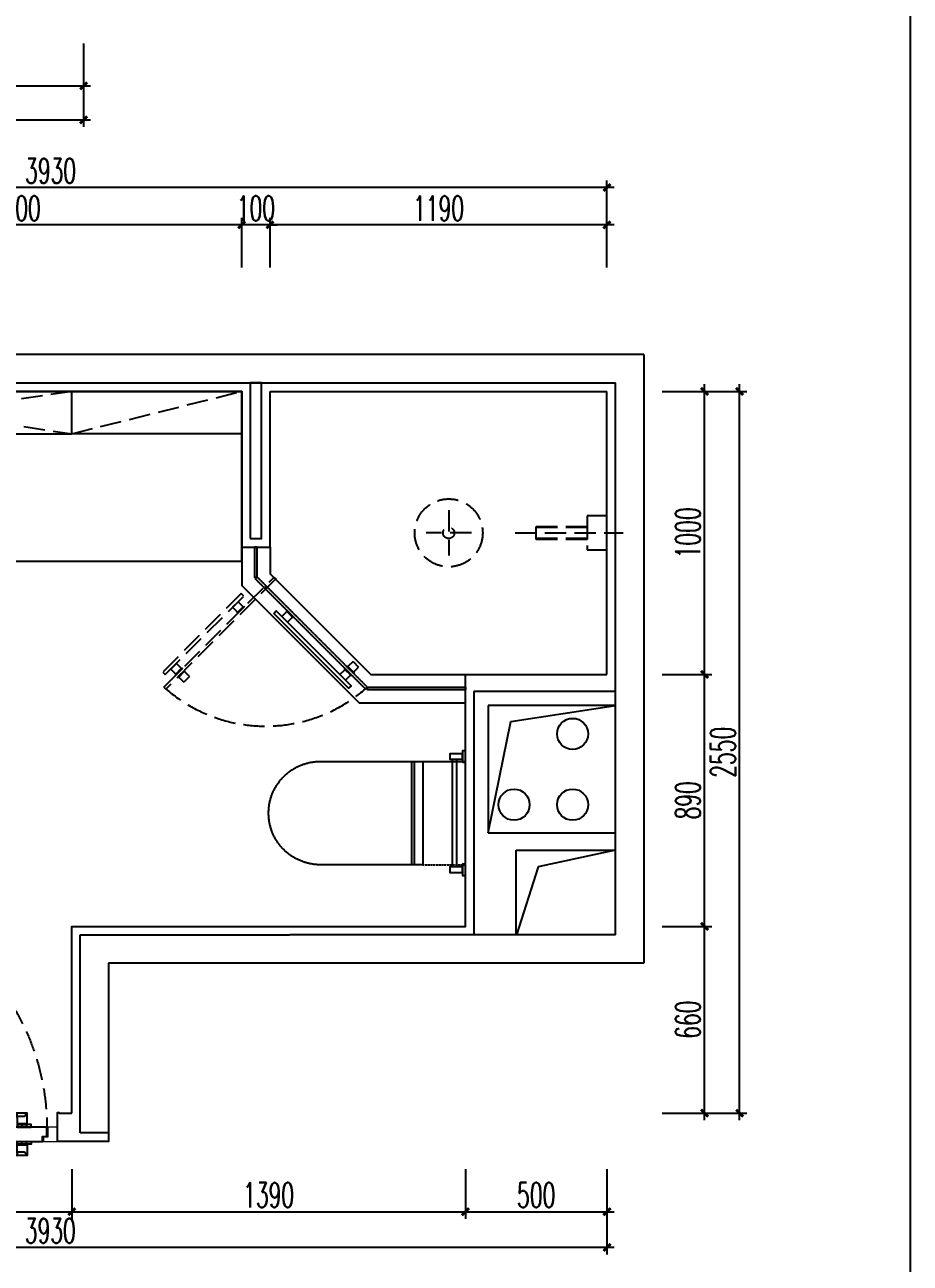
# Model space of a CAD drawing. Header units: inches. Extents: x 24920 to 61775, y 10942 to 38819.
# Drawn here: x 58648 to 61775, y 25959 to 30334 of the extents above; entities that cross this region are included whole.
import ezdxf

# ---------------------------------------------------------------- set-up
doc = ezdxf.new("R2010")
doc.units = ezdxf.units.IN
doc.header["$MEASUREMENT"] = 0
doc.header["$PDMODE"] = 1
for name, pattern in [('__DASH', [0.35, 0.25, -0.1]), ('DASH', [0.35, 0.25, -0.1]), ('DASHED', [3.75, 2.5, -1.25]), ('Drawing1$0$1054-EXTOPO$0$5m_plan_pc_00$0$640', [6.5, 2.95, -0.6, 2.95])]:
    doc.linetypes.add(name, pattern=pattern)
for name, color, linetype in [('A-土建墙（含管井、立管）', 160, 'Continuous'), ('DOOR', 60, 'Continuous'), ('DOOR--02', 8, 'Continuous'), ('DS-FINISH', 20, 'Continuous'), ('DS-GLASS', 12, 'Continuous'), ('FF-FIXT', 2, 'Continuous'), ('P-TUBE', 134, 'Continuous'), ('P-固定家具（悬空）', 30, 'Continuous'), ('P-完成面', 3, 'Continuous'), ('P-平面高差', 36, 'Continuous'), ('P-洁具及配件（地坪图不显示）', 143, 'Continuous'), ('P-门', 2, 'Continuous')]:
    doc.layers.add(name, color=color, linetype=linetype)
doc.styles.add('DIM', font='simplex.shx', dxfattribs={"width": 0.6, "bigfont": 'extfont.shx'})
doc.dimstyles.new('1比25', dxfattribs={"dimscale": 25, "dimtxt": 3.5, "dimasz": 1, "dimexe": 1, "dimexo": 1, "dimgap": 0.6, "dimtad": 1, "dimdec": 0, "dimrnd": 5, "dimzin": 0, "dimdsep": 46, "dimtxsty": 'DIM', "dimblk": 'ARCHTICK', "dimcen": 0.09, "dimdle": 1, "dimclrd": 1, "dimclre": 1, "dimclrt": 1, "dimadec": 0, "dimazin": 0, "dimtfac": 1, "dimtdec": 0, "dimtix": 1, "dimtmove": 2, "dimatfit": 3, "dimldrblk": '引线箭头（自定义）', "dimfxl": 0, "dimtolj": 1, "dimtzin": 0, "dimarcsym": 0})

# ---------------------------------------------------------------- blocks, each defined once
blk = doc.blocks.new('_ArchTick')
at = {"color": 0, "linetype": 'ByBlock', "const_width": 0.4}
blk.add_lwpolyline([(-0.5, -0.5), (0.5, 0.5)], dxfattribs=at)
blk = doc.blocks.new('*D935')
at = {"color": 1, "lineweight": -2, "transparency": 16777216}
for p, q in [((57679.6, 30093.2), (57679.6, 29918.2)), ((58855.6, 30093.2), (58855.6, 29918.2)), ((57654.6, 29943.2), (58880.6, 29943.2))]:
    blk.add_line(p, q, dxfattribs=at)
at = {"layer": 'Defpoints', "color": 0, "transparency": 16777216}
for p in [(57679.6, 30897.7), (58855.6, 30421.5), (58855.6, 29943.2)]:
    blk.add_point(p, dxfattribs=at)
at = {"color": 1, "lineweight": -2, "transparency": 16777216, "xscale": 25, "yscale": 25, "zscale": 25, "rotation": 180}
blk.add_blockref('_ArchTick', (57679.6, 29943.2), dxfattribs=at)
at = {"color": 1, "lineweight": -2, "transparency": 16777216, "xscale": 25, "yscale": 25, "zscale": 25}
blk.add_blockref('_ArchTick', (58855.6, 29943.2), dxfattribs=at)
at = {"color": 1, "transparency": 16777216, "insert": (58267.6, 30001.9), "char_height": 87.5, "attachment_point": 5, "style": 'DIM'}
blk.add_mtext('\\A1;1175', dxfattribs=at)
blk = doc.blocks.new('引线箭头（自定义）')
at = {"linetype": 'ByBlock', "lineweight": -2}
h = blk.add_hatch(color=8, dxfattribs=at)
h.dxf.hatch_style = 1
h.paths.add_polyline_path([(-1.2, -0.96), (-0.31, 0), (-1.2, 0.96), (-0.91, 1.21), (0, 0), (-0.91, -1.21)])
at = {"color": 0, "linetype": 'ByBlock', "lineweight": -2}
blk.add_line((-0.31, 0), (-4.75, 0), dxfattribs=at)
blk.add_lwpolyline([(-1.2, -0.96), (-0.31, 0), (-1.2, 0.96), (-0.91, 1.21), (0, 0), (-0.91, -1.21)], close=True, dxfattribs=at)
blk = doc.blocks.new('*D936')
at = {"color": 1, "lineweight": -2, "transparency": 16777216}
for p, q in [((55615.8, 29972.8), (55615.8, 29797.8)), ((58855.6, 29972.8), (58855.6, 29797.8)), ((55590.8, 29822.8), (58880.6, 29822.8))]:
    blk.add_line(p, q, dxfattribs=at)
at = {"layer": 'Defpoints', "color": 0, "transparency": 16777216}
for p in [(55615.8, 30125.5), (58855.6, 30005.7), (58855.6, 29822.8)]:
    blk.add_point(p, dxfattribs=at)
at = {"color": 1, "lineweight": -2, "transparency": 16777216, "xscale": 25, "yscale": 25, "zscale": 25, "rotation": 180}
blk.add_blockref('_ArchTick', (55615.8, 29822.8), dxfattribs=at)
at = {"color": 1, "lineweight": -2, "transparency": 16777216, "xscale": 25, "yscale": 25, "zscale": 25}
blk.add_blockref('_ArchTick', (58855.6, 29822.8), dxfattribs=at)
at = {"color": 1, "transparency": 16777216, "insert": (57235.7, 29881.5), "char_height": 87.5, "attachment_point": 5, "style": 'DIM'}
blk.add_mtext('\\A1;3240', dxfattribs=at)
blk = doc.blocks.new('TRHTRHTRH')
at = {"layer": 'FF-FIXT', "linetype": 'DASH', "ltscale": 3}
for p, q in [((18919, -62951.6, 0), (18919, -62586.6, 0)), ((19069, -62951.6, 0), (18919, -62951.6, 0))]:
    blk.add_line(p, q, dxfattribs=at)
at = {"layer": 'FF-FIXT', "linetype": 'DASHED', "ltscale": 200}
blk.add_line((19068.9, -62586.6, 0), (18919, -62586.6, 0), dxfattribs=at)
at = {"layer": 'FF-FIXT', "linetype": 'Drawing1$0$1054-EXTOPO$0$5m_plan_pc_00$0$640', "ltscale": 200}
for p, q in [((19099, -62951.6, 0), (19098.9, -62586.6, 0)), ((19108.9, -62586.6, 0), (19109, -62951.6, 0))]:
    blk.add_line(p, q, dxfattribs=at)
at = {"layer": 'FF-FIXT', "linetype": 'Drawing1$0$1054-EXTOPO$0$5m_plan_pc_00$0$640', "ltscale": 200, "elevation": 0}
blk.add_lwpolyline([(19428.9, -62586.5), (19068.9, -62586.6), (19069, -62951.6), (19429, -62951.5, 1.013792)], format="xyb", close=True, dxfattribs=at)
blk = doc.blocks.new('06065688')
at = {"layer": 'FF-FIXT', "color": 1, "linetype": '__DASH', "ltscale": 300}
blk.add_line((-13.4, 120), (367.8, 120), dxfattribs=at)
at = {"layer": 'FF-FIXT', "color": 1, "linetype": '__DASH', "ltscale": 300, "elevation": 0}
for points in [[(-247.8, 200), (-247.8, 40)], [(-167.8, 120), (-327.8, 120)]]:
    blk.add_lwpolyline(points, dxfattribs=at)
at = {"layer": 'FF-FIXT', "color": 1, "linetype": '__DASH', "ltscale": 300}
for points in [[(241.2, 180), (241.2, 60), (311.2, 60), (311.2, 180)], [(241.2, 143), (241.2, 97), (61.2, 97), (61.2, 143)], [(61.2, 100), (61.2, 140), (241.2, 140), (241.2, 100)]]:
    blk.add_lwpolyline(points, close=True, dxfattribs=at)
for radius in [120, 20]:
    blk.add_circle((-247.8, 120, 0), radius, dxfattribs=at)
blk = doc.blocks.new('M--800')
at = {"layer": 'DOOR'}
blk.add_lwpolyline([(-862, 50), (-38, 50), (-38, 18), (-53, 18), (-53, 0), (-847, 0), (-847, 18), (-862, 18), (-862, 50)], dxfattribs=at)
at = {"layer": 'DOOR--02', "linetype": 'DASH', "ltscale": 300}
for p, q in [((-136, 769), (-136, 655)), ((10, 769), (10, 655))]:
    blk.add_line(p, q, dxfattribs=at)
at = {"layer": 'DOOR--02'}
for p, q in [((-757, 98), (-643, 98)), ((-757, -48), (-643, -48))]:
    blk.add_line(p, q, dxfattribs=at)
at = {"layer": 'DOOR--02', "linetype": 'DASH', "ltscale": 300}
for points in [[(-38, 874), (-38, 50), (-70, 50), (-70, 65), (-88, 65), (-88, 859), (-70, 859), (-70, 874), (-38, 874)], [(-100, 770), (-100, 804.5), (-138, 804.5), (-138, 761.5)], [(-138, 804.5), (-126, 795), (-126, 769)], [(-88, 768.7), (-88, 819), (-98, 819), (-98, 768.7), (-88, 768.7)], [(-98, 802.5), (-88, 802.5)], [(-38, 819), (-38, 819)], [(-38, 768.7), (-38, 819), (-28, 819), (-28, 768.7), (-38, 768.7)], [(-28, 802.5), (-38, 802.5)], [(-26, 770), (-26, 804.5), (12, 804.5), (12, 761.5)], [(12, 804.5), (0, 795), (0, 769)], [(-138, 769), (-138, 655), (-126, 655), (-126, 769)], [(-128, 769), (-138, 769)], [(-128, 769), (-100, 769), (-100, 769)], [(-98, 785.5), (-88, 785.5)], [(-28, 785.5), (-38, 785.5)], [(2, 769), (-26, 769), (-26, 769)], [(12, 769), (12, 655), (0, 655), (0, 769)], [(2, 769), (12, 769)]]:
    blk.add_lwpolyline(points, dxfattribs=at)
for points in [[(-100, 804), (-100, 769.5), (-98, 769.5), (-98, 804)], [(-26, 804), (-26, 769.5), (-28, 769.5), (-28, 804)]]:
    blk.add_lwpolyline(points, close=True, dxfattribs=at)
at = {"layer": 'DOOR--02'}
for points in [[(-758, 62), (-792.5, 62), (-792.5, 100), (-749.5, 100)], [(-757, 100), (-643, 100), (-643, 88), (-757, 88)], [(-757, 90), (-757, 100)], [(-757, 90), (-757, 62), (-757, 62)], [(-756.7, 50), (-807, 50), (-807, 60), (-756.7, 60), (-756.7, 50)], [(-807, 50), (-807, 50)], [(-756.7, 0), (-807, 0), (-807, -10), (-756.7, -10), (-756.7, 0)], [(-758, -12), (-792.5, -12), (-792.5, -50), (-749.5, -50)], [(-757, -40), (-757, -12), (-757, -12)], [(-757, -50), (-643, -50), (-643, -38), (-757, -38)], [(-757, -40), (-757, -50)]]:
    blk.add_lwpolyline(points, dxfattribs=at)
at = {"layer": 'DOOR--02', "ltscale": 0.1}
for points in [[(-792.5, 100), (-783, 88), (-757, 88)], [(-790.5, 60), (-790.5, 50)], [(-773.5, 60), (-773.5, 50)], [(-792.5, -50), (-783, -38), (-757, -38)], [(-790.5, -10), (-790.5, 0)], [(-773.5, -10), (-773.5, 0)]]:
    blk.add_lwpolyline(points, dxfattribs=at)
at = {"layer": 'DOOR--02'}
for points in [[(-792, 62), (-757.5, 62), (-757.5, 60), (-792, 60)], [(-792, -12), (-757.5, -12), (-757.5, -10), (-792, -10)]]:
    blk.add_lwpolyline(points, close=True, dxfattribs=at)
at = {"layer": 'DOOR--02', "linetype": 'DASH', "ltscale": 300}
blk.add_arc((-38, 50), 824, 90, 182.2256, dxfattribs=at)
at = {"layer": 'DS-FINISH', "linetype": 'Continuous', "lineweight": 0, "ltscale": 1000}
for points in [[(-865, 15), (-850, 15), (-850, 0), (-900, 0), (-900, 50), (-865, 50)], [(-35, 15), (-50, 15), (-50, 0), (0, 0), (0, 50), (-35, 50)]]:
    blk.add_lwpolyline(points, close=True, dxfattribs=at)
blk = doc.blocks.new('*U543')
blk.add_blockref('M--800', (0, 0))
blk = doc.blocks.new('A$C20035AAA')
at = {"layer": 'DOOR', "color": 8, "linetype": 'ByBlock', "ltscale": 0.05}
for p, q in [((0, 0), (-30, 0)), ((0, -70), (-30, -70))]:
    blk.add_line(p, q, dxfattribs=at)
at = {"layer": 'DOOR', "color": 8, "elevation": 0}
for points in [[(0, 0), (0, -27), (2.5, -27), (2.5, -30), (-32.5, -30), (-32.5, -27), (-30, -27), (-30, 0)], [(0, -70), (0, -43), (2.5, -43), (2.5, -40), (-32.5, -40), (-32.5, -43), (-30, -43), (-30, -70)]]:
    blk.add_lwpolyline(points, dxfattribs=at)
for points in [[(-32.5, -30), (-32.5, -27), (2.5, -27), (2.5, -30)], [(-32.5, -40), (-32.5, -43), (2.5, -43), (2.5, -40)]]:
    blk.add_lwpolyline(points, close=True, dxfattribs=at)
blk = doc.blocks.new('A$C4EC011AC')
at = {"layer": 'DOOR', "color": 8, "linetype": 'ByBlock', "ltscale": 0.05}
blk.add_line((-37.2, -160.2), (-37.2, -188.1), dxfattribs=at)
at = {"layer": 'DOOR', "color": 8}
blk.add_lwpolyline([(-49.7, -132.3), (-37.2, -132.3), (-37.2, -506), (-49.7, -506)], close=True, dxfattribs=at)
at = {"layer": 'DOOR', "color": 8, "elevation": 0}
blk.add_lwpolyline([(-37.2, -160.2), (-12.1, -160.2), (-12.1, -157.9), (-9.3, -157.9), (-9.3, -190.4), (-12.1, -190.4), (-12.1, -188.1), (-37.2, -188.1)], dxfattribs=at)
blk.add_lwpolyline([(-9.3, -190.4), (-12.1, -190.4), (-12.1, -157.9), (-9.3, -157.9)], close=True, dxfattribs=at)
at = {"layer": 'DS-GLASS', "linetype": 'DASH', "ltscale": 3}
for p, q in [((-9.3, -550), (-9.3, 0)), ((0, 0), (-9.3, 0)), ((0, 0), (0, -550))]:
    blk.add_line(p, q, dxfattribs=at)
at = {"layer": 'DS-GLASS', "color": 8, "linetype": 'DASH', "ltscale": 300}
for p, q in [((-508.2, -41.8), (41.8, -41.8)), ((-417.7, -13.9), (-445.5, -13.9)), ((-109.1, -13.9), (-137, -13.9)), ((41.8, -51.1), (-508.2, -51.1)), ((-417.7, -78.9), (-445.5, -78.9))]:
    blk.add_line(p, q, dxfattribs=at)
at = {"layer": 'DS-GLASS', "color": 8, "linetype": 'DASH', "ltscale": 3}
for p, q in [((-508.2, -51.1), (-508.2, -41.8)), ((41.8, -41.8), (41.8, -51.1))]:
    blk.add_line(p, q, dxfattribs=at)
at = {"layer": 'DS-GLASS', "linetype": 'DASH'}
blk.add_line((0, -550), (-9.3, -550), dxfattribs=at)
at = {"layer": 'DS-GLASS', "color": 8, "linetype": 'DASH', "ltscale": 300, "elevation": 0}
for points in [[(-81.3, -13.9), (-81.3, -1.4), (-473.4, -1.4), (-473.4, -13.9)], [(-139.3, -41.8), (-139.3, -39), (-106.8, -39), (-106.8, -41.8)]]:
    blk.add_lwpolyline(points, close=True, dxfattribs=at)
at = {"layer": 'DS-GLASS', "color": 8, "linetype": 'DASH', "ltscale": 300}
for points in [[(-417.7, -13.9), (-417.7, -39), (-415.3, -39), (-415.3, -41.8), (-447.8, -41.8), (-447.8, -39), (-445.5, -39), (-445.5, -13.9)], [(-417.7, -78.9), (-417.7, -53.9), (-415.3, -53.9), (-415.3, -51.1), (-447.8, -51.1), (-447.8, -53.9), (-445.5, -53.9), (-445.5, -78.9)]]:
    blk.add_lwpolyline(points, dxfattribs=at)
for points in [[(-447.8, -41.8), (-447.8, -39), (-415.3, -39), (-415.3, -41.8)], [(-447.8, -51.1), (-447.8, -53.9), (-415.3, -53.9), (-415.3, -51.1)]]:
    blk.add_lwpolyline(points, close=True, dxfattribs=at)
at = {"layer": 'DS-GLASS', "color": 8, "linetype": 'DASH', "ltscale": 300, "elevation": 0}
blk.add_lwpolyline([(-109.1, -13.9), (-109.1, -39), (-106.8, -39), (-106.8, -41.8), (-139.3, -41.8), (-139.3, -39), (-137, -39), (-137, -13.9)], dxfattribs=at)
at = {"layer": 'DS-GLASS', "color": 8, "linetype": 'DASH', "ltscale": 3, "elevation": 0}
blk.add_lwpolyline([(-4.6, -51.1), (-4.6, -41.8)], dxfattribs=at)
at = {"layer": 'DS-GLASS', "color": 8, "linetype": 'DASH', "ltscale": 300}
blk.add_arc((28.6, -13.3), 537.5, 183.0428, 267.2012, dxfattribs=at)
at = {"layer": 'DS-GLASS', "xscale": 0.9287663603079861, "yscale": 0.9287663603079861, "zscale": 0.9287663603079861, "rotation": 90.00000411581429}
blk.add_blockref('A$C20035AAA', (-37.2, -450.3), dxfattribs=at)
blk = doc.blocks.new('A$C5E9E77D8')
at = {"color": 1, "ltscale": 200}
blk.add_line((0, 55), (440, 55), dxfattribs=at)
at = {"color": 1}
for points in [[(0, 55), (40, 55), (40, 45), (0, 45)], [(10, 45), (30, 45), (30, 0), (10, 0)], [(400, 55), (440, 55), (440, 45), (400, 45)], [(410, 45), (430, 45), (430, 0), (410, 0)], [(30, 8.9), (410, 8.9), (410, 23.9), (30, 23.9)]]:
    blk.add_lwpolyline(points, close=True, dxfattribs=at)
blk = doc.blocks.new('*D1106')
at = {"color": 1, "lineweight": -2, "transparency": 16777216}
for p, q in [((57985.6, 26115.6), (57985.6, 25940.6)), ((58985.6, 26115.6), (58985.6, 25940.6)), ((57960.6, 25965.6), (59010.6, 25965.6))]:
    blk.add_line(p, q, dxfattribs=at)
at = {"layer": 'Defpoints', "color": 0, "transparency": 16777216}
for p in [(57985.6, 26973.7), (58985.6, 26973.7), (58985.6, 25965.6)]:
    blk.add_point(p, dxfattribs=at)
at = {"color": 1, "lineweight": -2, "transparency": 16777216, "xscale": 25, "yscale": 25, "zscale": 25, "rotation": 180}
blk.add_blockref('_ArchTick', (57985.6, 25965.6), dxfattribs=at)
at = {"color": 1, "lineweight": -2, "transparency": 16777216, "xscale": 25, "yscale": 25, "zscale": 25}
blk.add_blockref('_ArchTick', (58985.6, 25965.6), dxfattribs=at)
at = {"color": 1, "transparency": 16777216, "insert": (58485.6, 26024.4), "char_height": 87.5, "attachment_point": 5, "style": 'DIM'}
blk.add_mtext('\\A1;1000', dxfattribs=at)
blk = doc.blocks.new('*D1107')
at = {"color": 1, "lineweight": -2, "transparency": 16777216}
for p, q in [((58985.6, 26115.6), (58985.6, 25940.6)), ((60375.6, 26115.6), (60375.6, 25940.6)), ((58960.6, 25965.6), (60400.6, 25965.6))]:
    blk.add_line(p, q, dxfattribs=at)
at = {"layer": 'Defpoints', "color": 0, "transparency": 16777216}
for p in [(58985.6, 26973.7), (60375.6, 26973.7), (60375.6, 25965.6)]:
    blk.add_point(p, dxfattribs=at)
at = {"color": 1, "lineweight": -2, "transparency": 16777216, "xscale": 25, "yscale": 25, "zscale": 25, "rotation": 180}
blk.add_blockref('_ArchTick', (58985.6, 25965.6), dxfattribs=at)
at = {"color": 1, "lineweight": -2, "transparency": 16777216, "xscale": 25, "yscale": 25, "zscale": 25}
blk.add_blockref('_ArchTick', (60375.6, 25965.6), dxfattribs=at)
at = {"color": 1, "transparency": 16777216, "insert": (59680.6, 26024.4), "char_height": 87.5, "attachment_point": 5, "style": 'DIM'}
blk.add_mtext('\\A1;1390', dxfattribs=at)
blk = doc.blocks.new('*D1108')
at = {"color": 1, "lineweight": -2, "transparency": 16777216}
for p, q in [((60375.6, 26115.6), (60375.6, 25940.6)), ((60875.6, 26115.6), (60875.6, 25940.6)), ((60350.6, 25965.6), (60900.6, 25965.6))]:
    blk.add_line(p, q, dxfattribs=at)
at = {"layer": 'Defpoints', "color": 0, "transparency": 16777216}
for p in [(60875.6, 27863.7), (60375.6, 26973.7), (60875.6, 25965.6)]:
    blk.add_point(p, dxfattribs=at)
at = {"color": 1, "lineweight": -2, "transparency": 16777216, "xscale": 25, "yscale": 25, "zscale": 25, "rotation": 180}
blk.add_blockref('_ArchTick', (60375.6, 25965.6), dxfattribs=at)
at = {"color": 1, "lineweight": -2, "transparency": 16777216, "xscale": 25, "yscale": 25, "zscale": 25}
blk.add_blockref('_ArchTick', (60875.6, 25965.6), dxfattribs=at)
at = {"color": 1, "transparency": 16777216, "insert": (60625.6, 26024.4), "char_height": 87.5, "attachment_point": 5, "style": 'DIM'}
blk.add_mtext('\\A1;500', dxfattribs=at)
blk = doc.blocks.new('*D1511')
at = {"color": 1, "lineweight": -2, "transparency": 16777216}
for p, q in [((56943.6, 25989.5), (56943.6, 25814.5)), ((60875.6, 25989.5), (60875.6, 25814.5)), ((60900.6, 25839.5), (56918.6, 25839.5))]:
    blk.add_line(p, q, dxfattribs=at)
at = {"layer": 'Defpoints', "color": 0, "transparency": 16777216}
for p in [(56943.6, 26086.8), (60875.6, 26086.8), (56943.6, 25839.5)]:
    blk.add_point(p, dxfattribs=at)
at = {"color": 1, "lineweight": -2, "transparency": 16777216, "xscale": 25, "yscale": 25, "zscale": 25, "rotation": 180}
blk.add_blockref('_ArchTick', (56943.6, 25839.5), dxfattribs=at)
at = {"color": 1, "lineweight": -2, "transparency": 16777216, "xscale": 25, "yscale": 25, "zscale": 25}
blk.add_blockref('_ArchTick', (60875.6, 25839.5), dxfattribs=at)
at = {"color": 1, "transparency": 16777216, "insert": (58909.6, 25898.2), "char_height": 87.5, "attachment_point": 5, "style": 'DIM'}
blk.add_mtext('\\A1;3930', dxfattribs=at)
blk = doc.blocks.new('*D1109')
at = {"color": 1, "lineweight": -2, "transparency": 16777216}
for p, q in [((61220.3, 26288.7), (61220.3, 26998.7)), ((61070.3, 26973.7), (61245.3, 26973.7)), ((61070.3, 26313.7), (61245.3, 26313.7))]:
    blk.add_line(p, q, dxfattribs=at)
at = {"layer": 'Defpoints', "color": 0, "transparency": 16777216}
for p in [(58985.6, 26973.7), (61220.3, 26973.7), (58985.6, 26313.7)]:
    blk.add_point(p, dxfattribs=at)
at = {"color": 1, "lineweight": -2, "transparency": 16777216, "xscale": 25, "yscale": 25, "zscale": 25}
for p, rotation in [((61220.3, 26973.7), 90), ((61220.3, 26313.7), 270)]:
    blk.add_blockref('_ArchTick', p, dxfattribs=dict(at, rotation=rotation))
at = {"color": 1, "transparency": 16777216, "insert": (61161.5, 26643.7), "char_height": 87.5, "attachment_point": 5, "rotation": 90, "style": 'DIM'}
blk.add_mtext('\\A1;660', dxfattribs=at)
blk = doc.blocks.new('*D1110')
at = {"color": 1, "lineweight": -2, "transparency": 16777216}
for p, q in [((61220.3, 26948.7), (61220.3, 27888.7)), ((61070.3, 27863.7), (61245.3, 27863.7)), ((61070.3, 26973.7), (61245.3, 26973.7))]:
    blk.add_line(p, q, dxfattribs=at)
at = {"layer": 'Defpoints', "color": 0, "transparency": 16777216}
for p in [(60471.2, 27863.7), (61220.3, 27863.7), (58985.6, 26973.7)]:
    blk.add_point(p, dxfattribs=at)
at = {"color": 1, "lineweight": -2, "transparency": 16777216, "xscale": 25, "yscale": 25, "zscale": 25}
for p, rotation in [((61220.3, 27863.7), 90), ((61220.3, 26973.7), 270)]:
    blk.add_blockref('_ArchTick', p, dxfattribs=dict(at, rotation=rotation))
at = {"color": 1, "transparency": 16777216, "insert": (61161.5, 27418.7), "char_height": 87.5, "attachment_point": 5, "rotation": 90, "style": 'DIM'}
blk.add_mtext('\\A1;890', dxfattribs=at)
blk = doc.blocks.new('*D1111')
at = {"color": 1, "lineweight": -2, "transparency": 16777216}
for p, q in [((61220.3, 27838.7), (61220.3, 28888.7)), ((61070.3, 28863.7), (61245.3, 28863.7)), ((61070.3, 27863.7), (61245.3, 27863.7))]:
    blk.add_line(p, q, dxfattribs=at)
at = {"layer": 'Defpoints', "color": 0, "transparency": 16777216}
for p in [(60782, 28863.7), (61220.3, 28863.7), (60471.2, 27863.7)]:
    blk.add_point(p, dxfattribs=at)
at = {"color": 1, "lineweight": -2, "transparency": 16777216, "xscale": 25, "yscale": 25, "zscale": 25}
for p, rotation in [((61220.3, 28863.7), 90), ((61220.3, 27863.7), 270)]:
    blk.add_blockref('_ArchTick', p, dxfattribs=dict(at, rotation=rotation))
at = {"color": 1, "transparency": 16777216, "insert": (61161.5, 28363.7), "char_height": 87.5, "attachment_point": 5, "rotation": 90, "style": 'DIM'}
blk.add_mtext('\\A1;1000', dxfattribs=at)
blk = doc.blocks.new('*D1512')
at = {"color": 1, "lineweight": -2, "transparency": 16777216}
for p, q in [((60900.6, 29451.7), (59660.6, 29451.7)), ((59685.6, 29301.7), (59685.6, 29476.7)), ((60875.6, 29301.7), (60875.6, 29476.7))]:
    blk.add_line(p, q, dxfattribs=at)
at = {"layer": 'Defpoints', "color": 0, "transparency": 16777216}
for p in [(59685.6, 29451.7), (59685.6, 29065.9), (60875.6, 29065.9)]:
    blk.add_point(p, dxfattribs=at)
at = {"color": 1, "lineweight": -2, "transparency": 16777216, "xscale": 25, "yscale": 25, "zscale": 25, "rotation": 180}
blk.add_blockref('_ArchTick', (59685.6, 29451.7), dxfattribs=at)
at = {"color": 1, "lineweight": -2, "transparency": 16777216, "xscale": 25, "yscale": 25, "zscale": 25}
blk.add_blockref('_ArchTick', (60875.6, 29451.7), dxfattribs=at)
at = {"color": 1, "transparency": 16777216, "insert": (60280.6, 29510.4), "char_height": 87.5, "attachment_point": 5, "style": 'DIM'}
blk.add_mtext('\\A1;1190', dxfattribs=at)
blk = doc.blocks.new('*D1513')
at = {"color": 1, "lineweight": -2, "transparency": 16777216}
for p, q in [((59585.6, 29451.7), (59560.6, 29451.7)), ((59585.6, 29301.7), (59585.6, 29476.7)), ((59685.6, 29451.7), (59585.6, 29451.7)), ((59685.6, 29301.7), (59685.6, 29476.7)), ((59685.6, 29451.7), (59710.6, 29451.7))]:
    blk.add_line(p, q, dxfattribs=at)
at = {"layer": 'Defpoints', "color": 0, "transparency": 16777216}
for p in [(59585.6, 29451.7), (59685.6, 29065.9), (59585.6, 28990.9)]:
    blk.add_point(p, dxfattribs=at)
at = {"color": 1, "lineweight": -2, "transparency": 16777216, "xscale": 25, "yscale": 25, "zscale": 25}
blk.add_blockref('_ArchTick', (59585.6, 29451.7), dxfattribs=at)
at = {"color": 1, "lineweight": -2, "transparency": 16777216, "xscale": 25, "yscale": 25, "zscale": 25, "rotation": 180}
blk.add_blockref('_ArchTick', (59685.6, 29451.7), dxfattribs=at)
at = {"color": 1, "transparency": 16777216, "insert": (59635.6, 29510.4), "char_height": 87.5, "attachment_point": 5, "style": 'DIM'}
blk.add_mtext('\\A1;100', dxfattribs=at)
blk = doc.blocks.new('*D1514')
at = {"color": 1, "lineweight": -2, "transparency": 16777216}
for p, q in [((59610.6, 29451.7), (57960.6, 29451.7)), ((57985.6, 29301.7), (57985.6, 29476.7)), ((59585.6, 29301.7), (59585.6, 29476.7))]:
    blk.add_line(p, q, dxfattribs=at)
at = {"layer": 'Defpoints', "color": 0, "transparency": 16777216}
for p in [(57985.6, 29451.7), (59585.6, 28990.9), (57985.6, 28915.9)]:
    blk.add_point(p, dxfattribs=at)
at = {"color": 1, "lineweight": -2, "transparency": 16777216, "xscale": 25, "yscale": 25, "zscale": 25, "rotation": 180}
blk.add_blockref('_ArchTick', (57985.6, 29451.7), dxfattribs=at)
at = {"color": 1, "lineweight": -2, "transparency": 16777216, "xscale": 25, "yscale": 25, "zscale": 25}
blk.add_blockref('_ArchTick', (59585.6, 29451.7), dxfattribs=at)
at = {"color": 1, "transparency": 16777216, "insert": (58785.6, 29510.4), "char_height": 87.5, "attachment_point": 5, "style": 'DIM'}
blk.add_mtext('\\A1;1600', dxfattribs=at)
blk = doc.blocks.new('*D1516')
at = {"color": 1, "lineweight": -2, "transparency": 16777216}
for p, q in [((60900.6, 29584), (56920.6, 29584)), ((56945.6, 29434), (56945.6, 29609)), ((60875.6, 29434), (60875.6, 29609))]:
    blk.add_line(p, q, dxfattribs=at)
at = {"layer": 'Defpoints', "color": 0, "transparency": 16777216}
for p in [(56945.6, 29584), (56945.6, 29325.9), (60875.6, 29325.9)]:
    blk.add_point(p, dxfattribs=at)
at = {"color": 1, "lineweight": -2, "transparency": 16777216, "xscale": 25, "yscale": 25, "zscale": 25, "rotation": 180}
blk.add_blockref('_ArchTick', (56945.6, 29584), dxfattribs=at)
at = {"color": 1, "lineweight": -2, "transparency": 16777216, "xscale": 25, "yscale": 25, "zscale": 25}
blk.add_blockref('_ArchTick', (60875.6, 29584), dxfattribs=at)
at = {"color": 1, "transparency": 16777216, "insert": (58910.6, 29642.8), "char_height": 87.5, "attachment_point": 5, "style": 'DIM'}
blk.add_mtext('\\A1;3930', dxfattribs=at)
blk = doc.blocks.new('*D1517')
at = {"color": 1, "lineweight": -2, "transparency": 16777216}
for p, q in [((61344.1, 26288.7), (61344.1, 28888.7)), ((61194.1, 28863.7), (61369.1, 28863.7)), ((61194.1, 26313.7), (61369.1, 26313.7))]:
    blk.add_line(p, q, dxfattribs=at)
at = {"layer": 'Defpoints', "color": 0, "transparency": 16777216}
for p in [(61070.3, 28863.7), (61344.1, 28863.7), (61122.2, 26313.7)]:
    blk.add_point(p, dxfattribs=at)
at = {"color": 1, "lineweight": -2, "transparency": 16777216, "xscale": 25, "yscale": 25, "zscale": 25}
for p, rotation in [((61344.1, 28863.7), 90), ((61344.1, 26313.7), 270)]:
    blk.add_blockref('_ArchTick', p, dxfattribs=dict(at, rotation=rotation))
at = {"color": 1, "transparency": 16777216, "insert": (61285.3, 27588.7), "char_height": 87.5, "attachment_point": 5, "rotation": 90, "style": 'DIM'}
blk.add_mtext('\\A1;2550', dxfattribs=at)
blk = doc.blocks.new('sgg')
for base, p1, p2, picture, middle in [((58855.6, 29943.2), (57679.6, 30897.7), (58855.6, 30421.5), '*D935', (58267.6, 30001.9)), ((58855.6, 29822.8), (55615.8, 30125.5), (58855.6, 30005.7), '*D936', (57235.7, 29881.5))]:
    dim = blk.add_linear_dim(base=base, p1=p1, p2=p2, dimstyle='1比25')
    dim.commit()
    dim.dimension.update_dxf_attribs({"geometry": picture, "text_midpoint": middle})
blk = doc.blocks.new('herhh')
at = {"color": 4}
for p, q in [((61005.6, 28993.7), (57955.6, 28993.7)), ((57955.6, 28893.7), (60905.6, 28893.7)), ((59015.6, 26943.7), (59755.6, 26943.7)), ((59015.6, 26243.7), (59015.6, 26943.7)), ((59755.6, 26843.7), (59115.6, 26843.7)), ((59115.6, 26843.7), (59115.6, 26243.7)), ((59115.6, 26243.7), (59015.6, 26243.7))]:
    blk.add_line(p, q, dxfattribs=at)
blk.add_lwpolyline([(59615.6, 28343.7), (59655.6, 28343.7), (59655.6, 28893.7), (59615.6, 28893.7)], close=True, dxfattribs=at)
at = {"layer": 'A-土建墙（含管井、立管）', "color": 4}
for p, q in [((61005.6, 28993.7), (61005.6, 26843.7)), ((60905.6, 26943.7), (60905.6, 28893.7)), ((60905.6, 27803.3), (60405.6, 27803.3)), ((60405.6, 27803.3), (60405.6, 26943.7)), ((60905.6, 27753.3), (60455.6, 27753.3)), ((60455.6, 27753.3), (60455.6, 27303.7)), ((60455.6, 27303.7), (60905.6, 27303.7)), ((60555.4, 26943.7), (60555.4, 27243.2)), ((60555.4, 27243.2), (60905.6, 27243.2)), ((60905.6, 26943.7), (59755.6, 26943.7)), ((61005.6, 26843.7), (59755.6, 26843.7))]:
    blk.add_line(p, q, dxfattribs=at)
at = {"layer": 'P-TUBE', "color": 250}
blk.add_lwpolyline([(60455.6, 27303.7), (60536.4, 27697.2), (60905.6, 27753.3)], dxfattribs=at)
at = {"layer": 'P-TUBE', "color": 8}
blk.add_lwpolyline([(60905.6, 27243.2), (60632.1, 27183.5), (60556.1, 26943.7)], dxfattribs=at)
at = {"layer": 'P-TUBE'}
for centre in [(60754.2, 27653.5), (60547.4, 27403.5), (60754.2, 27403.5)]:
    blk.add_circle(centre, 55, dxfattribs=at)
at = {"layer": 'P-固定家具（悬空）'}
for points in [[(57985.6, 28263.7), (59585.6, 28263.7), (59585.6, 28863.7), (57985.6, 28863.7)], [(58985.6, 28863.7), (59585.6, 28863.7), (59585.6, 28713.7), (58985.6, 28713.7)]]:
    blk.add_lwpolyline(points, close=True, dxfattribs=at)
blk.add_lwpolyline([(57985.6, 28713.7), (58985.6, 28713.7), (58985.6, 28863.7), (57985.6, 28863.7)], dxfattribs=at)
at = {"layer": 'P-固定家具（悬空）', "color": 8, "linetype": 'DASH', "ltscale": 300}
for points in [[(58985.6, 28863.7), (57985.6, 28713.7)], [(57985.6, 28863.7), (58985.6, 28713.7)], [(58985.6, 28713.7), (59585.6, 28863.7)]]:
    blk.add_lwpolyline(points, dxfattribs=at)
at = {"layer": 'P-固定家具（悬空）', "color": 1, "linetype": 'ByBlock', "ltscale": 150}
for points in [[(59640.6, 28207.6), (59640.6, 28313.7), (59630.6, 28313.7), (59630.6, 28207.6)], [(60029.5, 27818.7), (60375.6, 27818.7), (60375.6, 27808.7), (60029.5, 27808.7)]]:
    blk.add_lwpolyline(points, close=True, dxfattribs=at)
at = {"layer": 'P-完成面'}
for p, q in [((57985.5, 28863.7), (59585.6, 28863.7)), ((59685.6, 28863.7), (60875.6, 28863.7)), ((60875.6, 27863.7), (60875.6, 28863.7))]:
    blk.add_line(p, q, dxfattribs=at)
for points in [[(59585.6, 28863.7), (59585.6, 28313.7), (59685.6, 28313.7), (59685.6, 28863.7)], [(58985.6, 26313.7), (58985.6, 26973.7), (60375.6, 26973.7), (60375.6, 27863.7), (60875.6, 27863.7)], [(58935.6, 26263.7), (58935.6, 26313.7), (58935.6, 26315.7), (58940.6, 26315.7), (58940.6, 26313.7), (58985.6, 26313.7)], [(59115.6, 26243.7), (59115.6, 26213.7), (58935.6, 26213.7), (58935.6, 26313.7), (58935.6, 26313.7)]]:
    blk.add_lwpolyline(points, dxfattribs=at)
at = {"layer": 'P-平面高差', "color": 8}
for points in [[(59585.6, 28313.7), (59585.6, 28178.1), (60000, 27763.7), (60375.6, 27763.7)], [(59685.6, 28313.7), (59685.6, 28219.5), (60041.4, 27863.7), (60375.6, 27863.7)]]:
    blk.add_lwpolyline(points, dxfattribs=at)
at = {"layer": 'P-洁具及配件（地坪图不显示）'}
blk.add_blockref('06065688', (60564.4, 28243.7), dxfattribs=at)
at = {"layer": 'P-洁具及配件（地坪图不显示）', "rotation": 45.00000000000033}
blk.add_blockref('A$C4EC011AC', (59640.6, 28207.6), dxfattribs=at)
at = {"layer": 'P-洁具及配件（地坪图不显示）', "xscale": -1, "rotation": 270}
blk.add_blockref('A$C5E9E77D8', (60320.6, 27153.7), dxfattribs=at)
at = {"layer": 'P-洁具及配件（地坪图不显示）', "xscale": -1}
blk.add_blockref('TRHTRHTRH', (79294.6, 90142.8, 0), dxfattribs=at)
at = {"layer": 'P-门', "xscale": -1}
blk.add_blockref('*U543', (58035.6, 26213.7), dxfattribs=at)
for base, p1, p2, picture, middle in [((56945.6, 29584), (60875.6, 29325.9), (56945.6, 29325.9), '*D1516', (58910.6, 29642.8)), ((57985.6, 29451.7), (59585.6, 28990.9), (57985.6, 28915.9), '*D1514', (58785.6, 29510.4)), ((59585.6, 29451.7), (59685.6, 29065.9), (59585.6, 28990.9), '*D1513', (59635.6, 29510.4)), ((59685.6, 29451.7), (60875.6, 29065.9), (59685.6, 29065.9), '*D1512', (60280.6, 29510.4)), ((60875.6, 25965.6), (60375.6, 26973.7), (60875.6, 27863.7), '*D1108', (60625.6, 26024.4)), ((58985.6, 25965.6), (57985.6, 26973.7), (58985.6, 26973.7), '*D1106', (58485.6, 26024.4)), ((60375.6, 25965.6), (58985.6, 26973.7), (60375.6, 26973.7), '*D1107', (59680.6, 26024.4)), ((56943.6, 25839.5), (60875.6, 26086.8), (56943.6, 26086.8), '*D1511', (58909.6, 25898.2))]:
    dim = blk.add_linear_dim(base=base, p1=p1, p2=p2, dimstyle='1比25')
    dim.commit()
    dim.dimension.update_dxf_attribs({"geometry": picture, "text_midpoint": middle})
for base, p1, p2, picture, middle in [((61220.3, 28863.7), (60471.2, 27863.7), (60782, 28863.7), '*D1111', (61161.5, 28363.7)), ((61344.1, 28863.7), (61122.2, 26313.7), (61070.3, 28863.7), '*D1517', (61285.3, 27588.7)), ((61220.3, 27863.7), (58985.6, 26973.7), (60471.2, 27863.7), '*D1110', (61161.5, 27418.7)), ((61220.3, 26973.7), (58985.6, 26313.7), (58985.6, 26973.7), '*D1109', (61161.5, 26643.7))]:
    dim = blk.add_linear_dim(base=base, p1=p1, p2=p2, angle=90, dimstyle='1比25')
    dim.commit()
    dim.dimension.update_dxf_attribs({"geometry": picture, "text_midpoint": middle})

msp = doc.modelspace()

# ---------------------------------------------------------------- block references
for name, p in [('sgg', (0, 175.5)), ('herhh', (-171.5, 175.5))]:
    msp.add_blockref(name, p)

# ---------------------------------------------------------------- next in the draw order: linework, layer by layer
msp.add_lwpolyline([(24920, 36083), (61775, 36083), (61775, 10941.5), (24920, 10941.5)], close=True)

doc.saveas('drawing.dxf')
